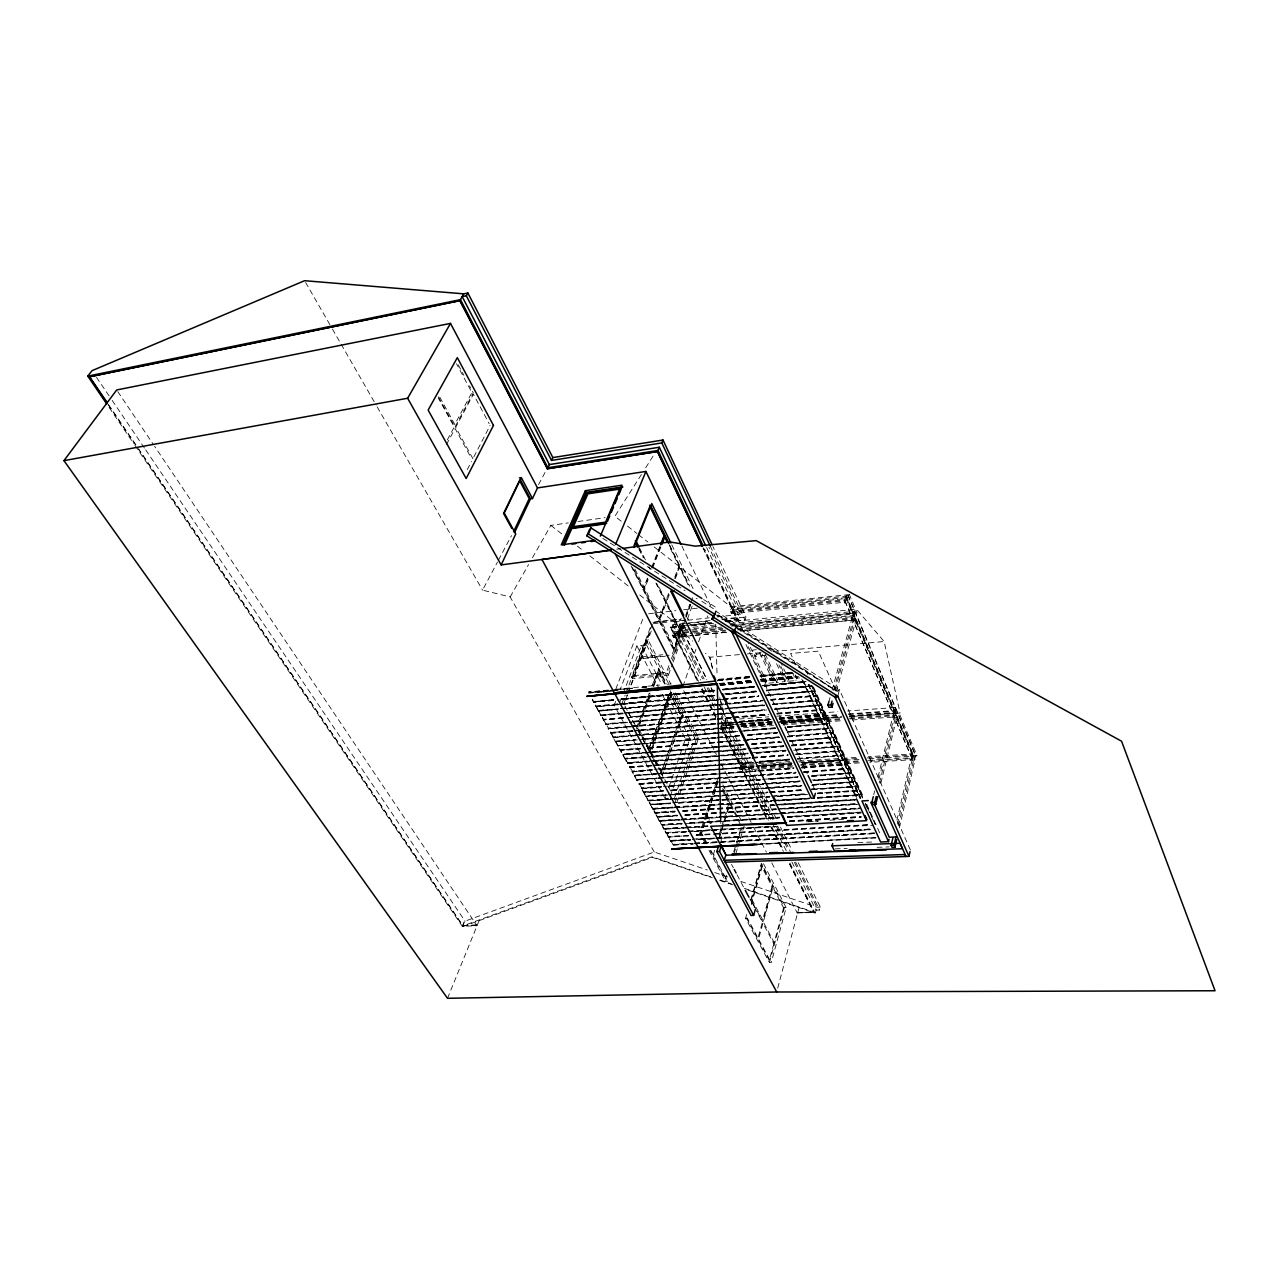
<?xml version="1.0" encoding="UTF-8"?>
<svg xmlns="http://www.w3.org/2000/svg" width="1279" height="1279" viewBox="0 0 1279 1279"><rect width="100%" height="100%" fill="white"/><g stroke="black" fill="none" stroke-linecap="round" stroke-linejoin="round"><path stroke-width="0.75" stroke-dasharray="5 3.75" d="M898.513 825.85L914.021 757.951L911.208 758.159L896.947 820.191M899.409 827.865L914.885 759.966L914.021 757.951M844.987 600.219L846.682 600.027L914.277 760.014L915.828 755.809L848.489 595.822L845.515 596.158C841.854 615.902 850.199 585.782 844.476 599.819L912.662 760.142L844.476 599.819M897.394 824.156L912.055 760.174L911.208 758.159M867.162 757.935L912.95 755.106L911.783 759.758M879.504 782.956L895.939 715.105L893.078 715.361L877.49 779.279M880.895 783.116L896.819 717.215L895.939 715.105M873.717 794.787L874.66 790.902M849.656 718.942L893.174 715.824L894.98 707.511L847.657 710.996M878.897 779.439L893.973 717.455L893.078 715.361M894.98 707.511L895.652 710.5L893.669 717.023M817.489 798.016L861.215 795.106L859.44 790.438L817.697 793.252M857.346 786.601L811.605 788.967M869.88 761.133L911.287 758.607L912.471 753.955L868.329 756.704M845.515 596.158L913.014 756.017L912.087 759.726L869.896 762.3M811.797 785.114L855.427 781.597L813.556 784.379M791.925 861.998L816.098 910.168L819.599 910.024L820.351 907.083L797.297 860.863M855.251 782.093L853.397 778L813.828 780.654L853.445 777.216L811.909 780.03M803.644 772.244L849.448 768.423M771.829 862.877L797.201 912.902L813.78 912.263L789.655 863.869M797.201 912.902L815.027 912.535L742.619 887.754M747.927 890.04L815.331 913.126L816.849 907.211L793.635 860.831M811.653 776.161L851.446 772.836L811.829 775.554M845.371 760.19L801.645 762.7L859.472 759.406M777.712 988.155L799.183 907.099M795.73 754.61L841.358 750.597L795.906 753.986M841.182 751.109L839.328 746.105L793.795 749.542L839.44 746.249M789.367 741.228L835.283 737.2L789.639 740.877M837.265 741.58L835.155 737.823L789.511 741.5M835.027 737.551L833.141 732.483L787.416 736.096M746.664 914.485L745.577 918.29L769.462 962.639L771.253 962.591L786.137 907.61L763.195 863.133L751.205 904.924M835.075 737.535L789.559 740.605M787.24 736.72L833.013 732.979L831.062 727.911L787.272 731.428M769.462 962.639L784.379 907.69L761.405 863.229L749.942 903.102M787.32 727.303L828.984 723.322L787.496 726.68M789.079 731.876L830.934 728.406L829.048 723.482L787.576 726.968M837.777 696.16L839.504 689.797L715.888 611.202M833.668 690.42L852.949 620.603L851.99 618.317L854.948 617.997L855.907 620.283L836.194 692.019M730.661 623.528L853.908 611.41L855.107 612.817L852.997 620.155L740.701 630.963M835.171 689.717L854.948 617.997M828.984 701.324L830.023 697.551M832.117 690.005L851.99 618.317M737.743 629.876L852.086 618.844L853.908 611.41M776.865 713.906L822.541 709.925L820.558 704.761L774.85 708.678M772.468 704.665L818.432 700.061M818.368 700.716L772.676 704.185M914.981 759.502L847.465 599.483L848.489 595.822M814.083 691.284L766.681 694.881M811.989 685.88L766.249 690.628L812.069 686.04M780.893 666.471L787.784 681.339L796.05 680.556L796.737 678.238L795.202 674.928M718.414 614.943L795.746 663.801L795.362 665.048L716.304 615.119M710.9 850.327L727.527 881.263L725.689 881.359L727.399 875.651M734.274 852.853L735.425 849.048M736.001 847.146L741.724 828.137M736.112 852.757L737.248 848.952M737.823 847.05L744.106 826.138M787.784 681.339L788.488 679.037L781.597 664.169M764.107 655.567L776.673 682.394L784.89 681.611L785.578 679.309L778.927 664.968M726.632 875.316L725.497 879.057L713.554 856.85L714.721 853.125M733.698 851.894L735.905 844.604M736.448 842.781L741.404 826.394M776.673 682.394L777.392 680.092L764.826 653.265M835.97 690.868L818.32 651.139L790.598 653.457L796.193 665.704L835.97 690.868L795.746 663.801M748.247 646.758L765.625 683.45L773.795 682.682L774.498 680.38L762.172 654.097M718.686 838.768L729.781 803.052L722.795 789.527M719.741 836.978L729.925 804.187L740.525 824.683M765.625 683.45L766.345 681.147L748.167 642.713M719.086 834.723L728.902 803.18L722.875 791.541M714.737 850.183L712.995 855.795L710.165 850.551M717.727 781.565L707.031 814.963L711.444 823.276M707.207 843.453L701.659 833.141L719.278 778M765.258 655.519L755.553 656.511L756.289 654.208L754.018 649.396M705.337 843.564L699.789 833.253L717.439 778.128M717.551 779.391L706.12 815.091L710.596 823.548M725.385 720.013L726.104 722.875L725.225 725.561L724.218 723.562L725.385 720.013L731.3 719.581M670.676 840.511L690.42 839.983M673.409 845.099L693.186 843.964L672.658 844.939L670.756 840.655L690.612 839.488L670.676 840.399L668.613 836.69M726.616 621.834L744.97 619.979L745.961 617.006L712.947 546.581M792.452 766.968L740.253 770.15L739.646 768.183L741.196 764.57M753.683 764.938L741.74 765.673L740.253 770.15M668.405 837.169L688.454 835.507M725.257 621.162L737.12 619.548L703.242 547.924M686.008 831.862L666.071 833.061L664.201 828.728M676.895 802.461L698.59 737.871L674.209 690.596M706.584 547.46L739.486 617.261L738.399 620.523L704.553 548.915M663.993 829.208L661.994 824.731M674.609 797.792L694.753 738.143L670.148 690.628M674.992 802.604L696.735 738.031L672.306 690.772M670.292 796.273L689.909 738.559L666.151 692.85M668.134 798.24L665.096 798.448L666.375 794.723M668.917 787.288L685.464 738.926L660.715 691.523M679.309 819.951L659.42 821.054L657.31 817.153L677.119 816.018M657.23 817.025L677.326 815.41M654.992 812.964L675.104 811.334M677.039 815.746L657.182 817.025L655.072 813.236L657.39 816.434L677.183 815.155M682.315 715.616L662.362 775.154L683.066 715.553L671.107 692.467L649.844 752.02M672.594 807.593L652.69 808.92L650.771 804.491L670.66 803.148M670.356 803.5L650.419 804.843L648.293 801.006L668.405 799.039M661.355 772.18L681.036 715.664L670.58 695.504L681.787 715.601L661.355 772.18L650.435 751.988L670.58 695.504M650.643 804.363L670.452 803.756M667.654 795.122L646.103 796.162M648.213 800.734L646.231 796.289M641.658 788.024L643.721 792.644L663.513 791.365M682.922 686.279L695.984 649.204M698.606 641.802L707.751 615.854M663.433 791.109L643.593 792.5L641.434 788.631L661.451 786.601M641.434 788.631L661.243 787.209L641.291 788.36L639.212 783.723L758.335 775.202M671.347 695.44L651.203 751.924L662.122 772.132M656.607 778.559L636.686 780.03L656.894 778.224M636.99 779.694L793.763 768.727M648.821 749.014L669.812 692.483L648.821 749.014L637.661 728.39L650.356 693.81M649.061 752.084L670.356 692.531M634.576 775.362L753.859 767.176M684.057 626.023L673.633 654.768L666.039 655.567M632.162 771.781L652.306 769.782M650.34 627.637L631.554 677.087L632.386 678.669L668.453 675.072L667.622 673.489L669.636 667.942M672.306 660.572L684.761 626.438M687.447 619.052L692.131 606.118M668.453 675.072L672.45 664.009M673.122 662.17L685.8 627.11M632.082 771.637L652.002 770.118L632.018 771.637L629.907 766.936L649.812 765.561M683.082 622.601L673.793 648.117L659.692 620.251L666.055 603.352L704.074 678.957M685.752 615.279L689.749 604.312M683.13 624.008L673.905 649.396L632.354 567.38M685.752 616.798L690.34 604.2M690.996 602.409L692.946 597.005M672.482 653.697L683.306 623.928M634.896 569.107L676.063 650.467L674.001 650.691L685.416 619.276M686.088 617.437L690.788 604.503M668.917 665.624L666.471 672.386L633.617 675.68L639.98 658.877L668.773 655.871M671.379 658.861L672.61 655.472M846.426 597.533L732.755 609.124C732.771 616.526 728.375 612.225 731.764 607.813L845.867 596.206M651.475 765.737L629.684 767.416L627.477 763.451L748.407 753.395M678.302 627.413L679.373 624.472L683.29 624.04M684.952 628.037L678.989 628.613L677.998 631.298L679.085 633.457M625.111 759.071L622.969 754.322L744.042 744.554M636.255 728.438L649.252 693.138M651.986 685.704L658.909 668.885L652.754 685.624M637.725 726.52L650.02 693.058M653.041 686.535L658.381 671.971L665.368 683.897M649.604 748.95L638.445 728.311L651.123 693.73M653.793 686.455L659.149 671.891M697.231 680.732L670.34 627.302L688.102 625.031M698.558 681.371L671.699 627.973L672.898 624.728L710.117 620.555M640.108 743.914L618.157 745.737L620.363 750.517L640.251 749.014M639.804 744.25L618.077 745.593M618.157 745.737L739.438 736.272M716.048 728.79L613.041 737.407L615.583 741.884L635.343 740.349M637.23 739.917L615.455 741.74L613.201 737.663L633.201 735.393M668.597 593.472L665.847 600.778L658.125 585.302M674.8 577.037L678.925 566.101L668.917 545.557M659.117 620.219L668.661 594.879M674.736 578.732L679.469 566.165M669.269 594.815L666.519 602.105L680.412 629.923L718.095 626.23M675.456 578.38L679.581 567.428L688.006 584.759M613.041 737.407L610.866 732.563L632.785 730.837M621.674 704.297L625.175 695.121M625.863 693.282L646.087 640.012L648.005 639.804L670.596 683.578M652.29 624.44L639.42 658.349L664.137 655.759M632.386 678.669L650.451 631.043M623.656 704.121L627.126 694.929M627.829 693.09L651.267 631.059M627.493 694.977L623.976 704.249L714.897 695.728L710.405 686.679M628.197 693.122L646.471 644.856L636.894 645.879L620.571 688.502M619.596 702.874L622.409 695.456M623.113 693.602L641.482 645.383L661.595 684.057M626.023 722.187L605.91 724.426L631.746 722.267M615.599 701.468L614.176 705.177L665.096 798.448M603.464 720.029L606.006 723.69L625.879 722.043M615.759 689.237L643.945 616.094M622.729 713.618L600.874 715.441L621.002 713.33M716.752 709.685L726.76 708.79L603.352 719.901L601.194 715.121M693.41 635.503L673.713 637.406L672.626 635.231L674.001 631.682L721.644 627.094M673.713 637.406L675.088 633.84L674.001 631.682M647.446 578.156L643.497 588.26L633.872 569.283M659.82 546.533L650.563 570.178L648.853 566.741M643.593 589.587L647.845 578.732M652.066 567.908L660.46 546.453M648.133 579.531L644.184 589.651L659.005 618.908L665.384 602.009L655.935 583.112M652.674 567.924L661.211 546.085M598.476 710.996L596.334 706.232M600.874 715.441L598.732 710.692L618.572 708.854M596.078 706.695L618.109 704.185M593.792 701.755L613.664 699.869L593.696 701.595L595.934 706.552L617.773 704.505M588.612 693.218L618.684 689.845M447.522 998.307L479.433 919.841M134.887 445.316L462.311 926.316L477.019 925.756L154.583 446.291M462.311 926.316L464.677 920.624M710.564 876.77L652.114 856.77L462.422 926.044L465.044 921.152L654.24 851.99L707.191 869.976M467.283 469.649L471.471 461.527M473.822 456.971L490.097 425.443M654.24 851.99L510.145 596.941L482.551 590.131L497.499 561.993M498.426 560.234L511.504 535.613M538.571 484.597L545.11 472.287M447.314 439.912L454.237 426.994L438.393 398.153M446.419 444.66L455.068 428.513L471.343 458.17M510.145 596.941L528.563 564.567M532.448 557.74L550.865 525.365L568.34 522.887M641.434 474.461L614.895 516.284L621.178 521.192M645.671 467.778L654.161 454.381M910.376 849.991L839.52 689.829L837.633 691.411L717.487 615.055M913.014 756.017L915.828 755.809M462.79 926.588L652.434 857.346L712.355 877.858M578.028 521.512L605.191 517.659M616.686 549.235L620.635 548.707M716.927 680.828L734.69 678.733M648.565 613.808L675.888 610.643M683.689 609.747L697.343 608.164M654.384 621.914L681.803 618.812M652.977 622.649L680.732 619.5M653.217 623.72L688.47 619.723L687.686 618.141M639.692 594.943L673.969 621.802L685.704 620.475M687.67 620.251L709.19 617.821M717.007 616.942L740.493 614.288L709.014 547.396M721.868 619.228L739.486 617.261M685.24 623.816L710.708 620.954M722.459 619.644L745.961 617.006M690.052 624.807L711.636 622.393M725.353 620.859L737.12 619.548M670.34 627.302L684.073 625.767M686.04 625.543L711.524 622.697M671.699 627.973L684.185 626.758M691.315 625.783L713.602 623.465M733.538 625.079L736.592 624.744L739.15 630.131M852.949 620.603L855.907 620.283M641.466 656.958L662.794 654.72M756.305 649.684L752.516 650.084L755.553 656.511M732.819 610.051L846.49 598.492M730.453 611.41L844.38 599.851M756.289 654.208L760.174 653.809M730.517 612.353L844.46 600.826M731.124 613.632L845.371 602.169M631.554 677.087L667.622 673.489M683.578 626.342L677.614 626.934L692.658 641.147M691.523 625.543L711.396 623.576M727.303 622.01L856.482 609.22L884.141 641.53L900.08 713.058L850.327 716.656M692.898 627.254L716.752 624.903M730.021 625.063L855.107 612.817M731.476 626.134L853.141 614.192M675.024 632.945L722.763 628.293M736.688 626.934L854.036 615.519L854.1 616.478L736.752 627.861M675.088 633.84L722.843 629.22M672.626 635.231L692.339 633.329M694.305 633.137L725.848 630.083M737.679 628.948L852.022 617.885M672.674 636.159L688.454 634.624M696.336 633.872L725.912 631.011M805.514 670.772L807.864 674.385M608.34 690.052L588.58 691.971L608.788 690.5M616.174 689.285L645.799 686.407M647.702 686.215L659.596 685.064M667.414 684.297L671.411 683.913M718.67 679.293L750.261 676.223M760.062 675.264L791.653 672.194M610.77 690.308L632.641 688.182L620.731 689.477M718.174 679.868L749.99 676.767M791.749 672.706L759.934 675.808L791.765 672.834M588.9 692.563L608.788 690.628M610.786 690.436L618.732 689.669M718.174 679.996L750.006 676.895M626.582 689.061L632.593 688.486M642.49 687.526L646.519 687.127M718.047 680.172L749.926 677.087M759.806 676.111L791.669 673.026M594.575 692.626L610.483 691.092M612.481 690.9L618.444 690.308M717.887 680.652L749.718 677.566M793.46 673.314L759.662 676.607L793.476 673.457M600.554 692.179L614.48 690.82M717.903 680.796L749.718 677.694M673.298 637.39L693.01 635.487M694.977 635.311L726.52 632.274M740.317 630.947L852.997 620.155M695.376 635.311L726.904 632.29M719.182 683.514L750.773 680.46M760.637 679.517L796.193 676.079M719.182 683.641L750.789 680.588M760.653 679.645L796.193 676.223M719.422 684.121L751.061 681.083M760.893 680.14L798.448 676.527M720.269 684.569L752.052 681.659M761.964 680.572L797.728 677.262M720.365 684.873L752.18 681.819M760.078 681.052L797.856 677.438M720.061 685.192L753.955 682.107M761.772 681.195L797.648 677.918M720.205 685.48L753.971 682.251M761.916 681.483L799.647 677.87M613.52 699.581L593.696 701.468L591.362 697.247M621.45 698.83L714.641 690.005M722.571 689.253L754.29 686.231M762.236 685.48L805.85 681.355M762.236 685.608L805.962 681.611L762.316 685.784M613.344 700.189L593.456 702.059L591.889 699.261M621.226 699.437L714.497 690.612M722.363 689.861L754.146 686.855M764.027 685.912L805.722 681.979L764.155 686.072M613.424 700.348L593.6 702.219L619.388 699.901M764.155 686.215L805.802 682.267M617.949 703.914L596.174 705.944L593.84 701.739M619.931 703.722L714.961 694.833M724.857 693.905L756.544 690.932M810.007 685.928L766.441 690.005L812.117 686.04L862.67 797.457M619.947 703.85L715.105 695.105M724.873 694.033L756.688 691.22M714.817 695.44L619.707 704.329L714.897 695.6M756.401 691.555L726.648 694.321L756.481 691.715M595.966 706.568L617.869 704.665M621.834 704.425L596.094 706.823L598.412 711.012L618.237 709.174M726.792 694.609L756.481 691.843M766.393 690.916L811.941 686.663L813.956 691.124L766.505 695.488M598.636 710.405L618.428 708.71M620.395 708.39L721.228 699.213M723.195 698.894L758.783 695.744M620.491 708.678L721.356 699.373M723.29 699.181L758.911 695.904M766.776 695.168L814.275 690.788M626.102 708.454L721.068 699.693M722.987 699.517L758.639 696.224M598.556 711.156L618.333 709.461M626.23 708.598L758.719 696.511M768.599 695.472L814.083 691.411L816.098 695.84M836.434 690.116L839.52 689.829M739.47 654.592L709.733 657.278L705.464 653.249M747.384 653.889L761.261 652.626M773.155 651.555L884.141 641.53M622.825 712.995L601.098 714.849L598.796 710.676M624.791 712.691L723.514 703.818M725.481 703.498L762.987 700.221M770.869 699.357L816.29 695.36L818.24 700.556M628.836 712.611L713.778 704.873M715.696 704.697L723.642 703.978M725.561 703.786L763.115 700.38M770.965 699.661L816.418 695.52M624.568 713.282L723.434 704.457M725.273 704.121L762.923 700.86M770.693 699.981L816.226 696.016L770.821 700.268M601.034 715.728L626.694 713.394M628.66 713.202L727.383 704.217M729.366 704.042L762.923 700.988M623.449 717.487L603.56 719.278L601.258 715.121M714.961 709.253L631.41 716.768L715.105 709.525M716.959 709.062L724.921 708.358M762.716 704.953L726.904 708.166L764.842 705.049M772.66 704.058L818.416 699.933M623.608 717.759L603.384 719.869L625.271 717.903M716.959 709.19L725.049 708.63M627.206 717.727L714.817 709.861M764.57 705.384L728.694 708.598L764.65 705.672M772.5 704.697L818.368 700.844L820.367 705.241L774.674 709.301M633.808 721.212L715.265 714.098M717.247 713.794L727.191 713.042M735.121 712.211L764.938 709.701M633.904 721.484L715.409 714.258M717.343 714.082L729.302 713.027M731.236 712.851L765.066 709.845M774.946 708.966L820.686 704.921M627.685 722.347L605.766 724.282L603.48 720.141M629.62 722.171L729.014 713.346M730.948 713.186L766.776 710.005M633.729 721.964L764.874 710.469M774.802 709.461L820.51 705.544M715.553 718.686L608.436 728.071L606.15 723.962M717.535 718.51L731.412 717.295M733.395 717.119L767.128 714.162M777.04 713.298L822.669 709.301M630.403 726.44L608.34 728.822L769.063 714.897M632.242 726.104L715.696 718.958M717.551 718.638L731.556 717.567M733.411 717.247L767.256 714.449M777.056 713.426L822.797 709.589M630.083 726.76L608.196 728.678L605.926 724.553M632.018 726.584L715.409 719.294M717.327 719.118L731.268 717.903M733.203 717.727L768.967 714.609M776.977 714.066L822.621 710.213L824.603 714.577M632.641 730.565L610.85 732.451L608.58 728.343M715.84 723.37L634.624 730.389L715.984 723.642M731.684 721.995L717.823 723.195L731.828 722.283M739.598 721.308L769.318 718.75M779.215 717.887L824.779 713.954L779.039 718.51M739.614 721.436L769.446 719.022M779.231 718.015L824.907 714.242M632.561 731.316L610.627 733.043L608.356 728.95M634.4 730.996L715.76 724.138M717.615 723.802L733.602 722.587M735.569 722.427L769.255 719.517M610.786 733.315L636.526 731.092M638.509 730.917L719.741 723.914M721.724 723.738L737.567 722.379M739.55 722.203L771.253 719.469M779.167 718.798L824.731 714.865L826.889 718.702L779.407 722.635M633.057 735.233L613.265 736.8L611.01 732.723M635.023 734.945L733.922 726.632M741.836 725.832L771.509 723.434M635.119 735.217L734.05 726.792M741.916 726.12L771.637 723.578M781.469 722.747L827.017 718.862L828.808 723.818M717.903 728.47L733.858 727.271M741.644 726.456L771.445 724.074M781.197 723.083L826.826 719.358L781.341 723.37M613.201 737.663L720.013 728.582M721.995 728.406L733.858 727.399M741.772 726.728L771.445 724.202M893.973 717.455L896.819 717.215M615.679 741.149L635.439 739.598M643.321 738.814L736.16 731.124L643.417 739.086M744.042 730.341L775.666 727.799M615.759 741.42L635.567 739.758M744.138 730.613L775.777 727.959M639.148 739.742L737.983 731.444M739.901 731.284L775.506 728.295M643.241 739.566L736.096 731.892M743.978 731.108L775.602 728.582M787.432 727.463L828.936 724.106M685.464 738.926L694.753 738.143M696.735 738.031L698.59 737.871M715.616 737.487L618.061 745.465L615.823 741.404M717.599 737.2L739.502 735.505M747.448 734.722L777.328 732.371L747.544 735.009M642.042 743.754L715.744 737.647M717.679 737.487L739.63 735.665M787.352 731.7L831.19 728.071M641.738 744.074L715.457 737.983M717.391 737.807L739.342 736.001M747.256 735.345L777.184 732.867M747.384 735.489L777.264 733.139M787.209 732.196L831.014 728.694M620.459 749.766L640.347 748.263M648.277 747.496L715.872 742.092M717.855 741.804L739.726 740.125L717.935 742.076M747.671 739.358L779.471 736.88M640.475 748.407L620.539 750.038L622.825 754.05L743.914 744.41M648.373 747.767L716 742.236M747.751 739.63L779.566 737.008M787.496 736.384L833.269 732.643M640.171 748.743L620.235 750.373L617.997 746.328M648.069 748.087L715.712 742.571M717.647 742.412L741.564 740.461M743.499 740.301L779.327 737.375M648.197 748.231L779.423 737.647M787.352 736.88L833.093 733.267M751.844 743.643L779.63 741.532M751.924 743.93L779.758 741.676M716.048 747.288L622.601 754.658L620.379 750.629M717.903 746.984L743.834 745.049M751.652 744.266L781.549 742.012M720.029 747.096L622.761 754.914L624.983 758.927L646.838 757.184M722.011 746.936L743.85 745.177M751.78 744.538L781.565 742.14M645.016 756.752L625.191 758.335L645.16 757.024M646.998 756.592L746.089 748.711M783.755 745.705L748.071 748.551L783.883 745.993M791.669 745.081L837.265 741.452M652.945 756.241L746.233 748.982M791.685 745.209L837.393 741.74L791.493 745.705M648.757 757.04L746.025 749.478M753.827 748.695L783.691 746.488M644.952 757.616L625.127 759.198L627.334 763.179L649.156 761.469M652.882 756.992L746.041 749.59M753.971 748.966L783.707 746.616M791.621 745.977L837.217 742.364L839.136 746.6L793.619 750.165M647.35 761.037L627.557 762.588L625.335 758.591M649.316 760.877L748.279 753.107M785.882 750.165L750.261 752.963L785.961 750.437M651.091 761.325L748.135 753.731M756.001 753.107L785.738 750.773M627.477 763.323L748.215 754.002M756.129 753.251L785.834 751.061M793.731 750.309L839.264 746.888M651.65 765.258L629.907 766.824L627.701 762.844M653.617 764.986L750.453 757.632M752.42 757.344L788.008 754.722M657.662 764.954L750.581 757.776M752.516 757.632L788.12 754.882M795.986 754.274L841.486 750.757M653.409 765.593L750.309 758.111M752.244 757.967L787.864 755.218M629.828 767.56L787.944 755.489M797.824 754.61L841.31 751.381L843.229 755.585M652.162 769.526L632.242 771.045L630.051 767.08M654.161 769.366L715.904 764.666M751.764 761.932L717.887 764.522L751.892 762.204M789.607 759.055L759.726 761.325L789.735 759.326M797.568 758.447L843.389 754.962L845.243 760.046L801.485 763.323L845.371 760.318L847.274 764.49L801.597 767.896M660.14 769.047L716.032 764.938M797.584 758.575L843.516 755.234M715.76 765.274L659.98 769.51L715.84 765.418M717.743 765.13L751.62 762.54M759.582 761.948L789.479 759.662M843.261 755.585L797.52 759.342M717.695 765.13L753.683 762.54M755.681 762.396L789.543 759.822M652.098 770.39L632.162 771.908L634.352 775.841L656.287 774.195M660.06 769.782L719.821 765.242M721.82 765.098L757.68 762.364M759.678 762.22L789.559 759.95M753.923 766.409L634.576 775.25L632.386 771.301M761.868 765.689L791.717 763.579M654.608 774.019L634.656 775.522L636.894 779.439L656.751 777.968M656.543 773.875L754.05 766.553M756.033 766.409L791.845 763.723M801.741 762.987L845.531 759.694M658.237 774.051L715.984 769.734M717.919 769.59L753.779 766.904M761.692 766.313L791.573 764.075M761.804 766.457L791.653 764.346M739.182 718.99L768.775 716.816M776.657 716.24L837.793 711.732M726.104 722.875L732.02 722.443M739.901 721.868L771.445 719.565M779.327 718.99L838.48 714.673M848.345 713.954L895.652 710.5M658.749 777.824L756.065 770.629M758.047 770.47L793.795 767.832M801.741 767.24L847.433 763.867M658.749 777.936L756.193 770.885M758.063 770.597L793.939 768.103M801.757 767.368L847.561 764.139M658.525 778.431L755.921 771.237M757.871 771.093L793.667 768.455M801.693 768.008L847.385 764.762L849.272 768.919M912.055 760.174L914.885 759.966M720.333 723.85L770.054 720.237M779.535 719.533L839.136 715.201M848.664 714.497L894.085 711.188M733.123 724.106L721.276 724.969L721.34 725.832L733.171 724.985M741.005 723.53L772.58 721.244M780.478 720.669L841.63 716.24M849.528 715.664L894.916 712.387L894.98 713.298L849.576 716.576M737.519 724.378L721.58 725.545L742.22 766.633M739.518 724.234L771.397 721.932M779.375 721.34L841.15 716.864M849.128 716.288L898.945 712.675L917.107 755.857L867.226 758.831M741.021 724.426L772.644 722.139M841.694 717.135L780.494 721.564L840.383 717.375M732.931 725.145L726.952 725.577L719.773 697.119M740.877 724.569L772.724 722.267M721.068 727.271L732.931 726.424M740.845 725.848L772.484 723.578M782.364 722.859L841.694 718.606M849.592 718.031L893.11 714.897M721.116 728.151L732.995 727.303M740.893 726.744L774.514 724.33M782.428 723.77L841.758 719.517M720.093 729.414L735.905 728.279M743.435 727.751L773.443 725.609M782.972 724.921L842.605 720.669M852.166 719.981L893.989 717.007M758.207 774.946L639.212 783.611L637.038 779.694M760.19 774.802L795.89 772.196M803.82 771.621L849.432 768.295M760.206 774.914L796.018 772.468M803.836 771.749L849.56 768.567M660.939 782.764L638.988 784.203L636.83 780.302M662.794 782.476L795.826 772.964L666.903 782.444M639.132 784.475L664.92 782.588M803.772 772.516L849.4 769.191L851.286 773.331M661.323 786.473L641.514 787.768L639.356 783.867M669.237 785.786L760.35 779.359M768.263 778.671L797.984 776.673M663.385 786.473L716.895 782.636M718.83 782.492L760.477 779.503M762.444 779.359L798.096 776.817M811.909 775.825L851.558 772.98M669.029 786.377L760.27 779.998M768.071 779.295L797.904 777.312L768.215 779.55M669.173 786.633L760.286 780.126M811.781 776.433L851.398 773.603L853.269 777.728M643.801 791.909L663.593 790.63M671.491 789.958L716.991 786.857M718.958 786.601L800.046 780.989M663.721 790.774L643.897 792.165L646.087 796.034L666.039 794.771M671.571 790.214L717.119 787.001M719.038 786.873L800.158 781.133M813.956 780.174L853.557 777.376M671.283 790.55L799.903 781.485M671.411 790.694L799.999 781.757M674.001 794.099L763.723 787.976M765.705 787.72L801.597 785.338M666.167 794.898L646.007 796.769L665.767 795.522M668.102 794.771L763.851 788.12M765.785 787.976L801.725 785.482M813.636 784.651L855.539 781.741M669.588 794.994L717.039 791.685M718.958 791.557L801.965 785.802M673.665 794.851L802.061 786.073M811.925 785.258L855.379 782.364L857.234 786.457L811.446 789.591M648.373 800.142L668.277 798.895M670.26 798.64L767.816 792.085M769.798 791.829L803.66 789.639M670.356 798.911L767.944 792.229M769.878 792.101L803.772 789.782M811.685 789.239L857.522 786.105M668.118 799.375L648.149 800.75L646.023 796.897M670.068 799.247L767.672 792.58M769.622 792.436L803.516 790.118M648.293 800.878L803.596 790.39M811.557 789.735L857.362 786.729L859.2 790.79M670.516 803.02L650.627 804.235L648.501 800.398M672.498 802.764L769.926 796.321L678.557 802.62M771.892 796.066L805.706 793.907L771.972 796.337M817.617 792.98L859.376 790.294L817.457 793.604M678.27 802.972L769.782 796.801M777.68 796.273L805.562 794.403M678.398 803.1L769.862 797.073M777.808 796.417L807.641 794.531M817.569 793.747L859.328 791.061M652.898 808.312L672.754 807.113M674.736 806.873L772.004 800.542M773.987 800.286L809.719 798.032M817.649 797.393L861.343 794.611L817.601 798.144L861.295 795.378L862.51 798.08M672.882 807.257L652.818 809.047L672.674 807.736M674.816 807.129L809.847 798.176M817.729 797.664L861.438 794.755M674.529 807.465L771.861 801.022M773.811 800.894L809.591 798.528L773.923 801.038M806.362 821.773L818.16 820.99M829.975 820.207L845.707 819.168M674.657 807.609L771.94 801.166M676.655 807.593L652.834 809.175L654.944 812.98L674.896 811.813M678.637 807.465L775.921 801.022M777.904 800.894L809.671 798.799M674.96 811.078L655.152 812.373L653.041 808.568M682.89 810.566L774.083 804.619M855.347 799.311L776.065 804.491L855.475 799.583M682.906 810.694L774.211 804.875M682.698 811.174L774.019 805.37M775.889 805.099L855.299 800.078L779.982 805.099M655.072 813.236L674.912 811.941M682.842 811.43L778 805.226M685.096 814.643L776.145 808.808M855.331 803.724L778.128 808.68L855.443 803.979M685.112 814.771L776.273 809.063M684.904 815.251L776.017 809.415M778 809.287L857.186 804.203M685.032 815.378L776.097 809.671M784.011 809.047L857.266 804.475M659.628 820.463L679.405 819.327M681.371 819.088L716.959 816.961M718.926 816.721L778.224 813.092M780.19 812.852L859.264 807.976M679.533 819.455L659.708 820.718L661.771 825.211L681.707 824.092M681.451 819.343L717.071 817.089M719.006 816.977L778.351 813.236M780.27 813.108L859.376 808.12M681.163 819.695L778.16 813.716M780.014 813.46L859.216 808.616M683.274 819.823L659.564 821.31L661.643 825.083L683.625 823.708M685.256 819.695L720.844 817.457M722.811 817.329L782.124 813.588M784.107 813.476L859.216 808.744M740.829 764.618L757.12 763.595M758.767 763.499L790.646 761.517M798.608 761.037L858.689 757.296M761.644 764.442L791.509 762.604M799.471 762.108L859.2 758.431M741.804 766.537L754.146 765.897M756.129 765.785L791.909 763.579M681.771 823.244L661.851 824.475L681.915 823.484M689.749 822.749L779.423 817.169M861.119 812.101L787.384 816.673L859.248 812.485M689.749 822.861L779.55 817.425M685.56 823.596L779.295 817.777M787.224 817.297L861.007 812.725M689.669 823.484L779.375 818.048M787.336 817.425L861.087 812.996M739.646 768.183L759.374 766.984M761.341 766.856L790.918 765.05M800.782 764.458L859.952 760.829M867.833 760.35L911.224 757.712M739.71 769.047L759.422 767.848M761.405 767.736L792.948 765.817M800.846 765.338L861.982 761.613M802.093 766.409L862.238 762.748M664.073 828.472L683.977 827.385M685.96 827.145L707.847 825.93M789.431 820.83L861.071 816.578M664.153 828.728L684.105 827.513M686.04 827.401L707.974 826.058M789.511 821.086L861.183 816.705M683.897 827.993L663.865 829.08L661.787 825.323M685.752 827.737L707.783 826.538M789.255 821.438L861.023 817.217M687.878 827.865L664.009 829.32L666.071 833.061M689.877 827.753L707.783 826.666M789.383 821.694L861.023 817.345M666.279 832.469L686.152 831.398M688.134 831.158L767.624 826.506M686.279 831.526L666.199 833.189L686.088 832.117M688.214 831.414L710.117 830.087M712.067 829.975L769.734 826.522M693.905 831.398L709.845 830.439M711.779 830.327L775.442 826.506M694.017 831.526L779.487 826.538M699.789 833.253L701.659 833.141M688.326 835.267L668.469 836.434L666.407 832.709M696.256 834.803L712.131 833.86M714.114 833.748L868.889 824.619M696.272 834.915L712.259 834.116M714.13 833.86L869.001 824.875M688.262 836.114L668.277 837.042L666.215 833.316M696.064 835.395L872.822 825.275M692.467 839.136L714.369 838.097L692.547 839.392M716.24 837.761L870.887 829.032M716.32 838.017L870.903 829.064M690.34 839.839L670.468 840.99L668.405 837.281M714.114 838.464L698.222 839.392L714.194 838.608M716.096 838.353L870.679 829.416M716.176 838.48L870.743 829.559M670.612 841.23L690.42 840.095M698.35 839.632L718.158 838.496M720.141 838.384L870.759 829.687M692.642 843.325L672.85 844.332L670.804 840.639M694.625 843.101L874.676 832.965M673.122 844.572L692.962 843.437M694.897 843.341L874.996 833.093M694.417 843.692L875.188 833.524L695.168 843.852M757.152 844.652L876.115 838.033M808.28 821.789L818.032 821.39M784.379 907.69L786.137 907.61M820.351 907.083L816.849 907.211L739.326 880.895M857.889 842.541L875.364 841.886M476.763 924.941L462.79 925.484L138.771 449.105M797.265 912.598L813.86 911.959M476.651 925.213L462.678 925.756L136.341 446.067M835.219 848.872L847.194 848.425M877.106 847.337L889.065 846.89M745.577 918.29L747.4 918.226L771.253 962.591M696.192 598.476L697.151 598.764M714.753 872.55L727.991 877.042M719.997 880L731.316 883.869M719.837 880.432L732.947 884.908M703.578 599.547L717.007 608.101M602.841 538.331L685.064 590.626M701.851 601.306L715.265 609.843M767.656 648.533L773.763 652.418M627.461 526.085L636.878 533.439M638.445 534.67L647.861 542.008M654.145 546.916L740.493 614.288M550.865 525.365L563.336 535.134M577.357 546.117L583.592 550.993M589.827 555.885L630.339 587.621M678.989 628.613L680.38 629.939M108.491 404.596L137.652 447.458M108.299 404.867L135.222 444.421M109.099 407.441L133.767 443.669M96.485 377.273L111.033 398.744M112.152 400.391L144.607 448.289M145.726 449.936L465.044 921.152M117.796 391.63L153.48 444.628M305.601 282.419L331.453 327.376M332.444 329.103L376.186 405.171M377.177 406.898L482.551 590.131M615.599 742.012L617.837 746.057M634.496 776.113L636.686 780.03M643.737 792.772L645.879 796.641M650.563 805.099L652.69 808.92M657.326 817.281L659.42 821.054M438.345 396.778L454.956 427.026L473.246 392.893L469.489 385.858M439.816 397.177L454.764 424.468L471.903 392.541L456.491 363.732M472.926 458.713L455.692 427.33L473.422 394.236L489.17 423.701M624.919 705.992L627.733 711.188M628.676 712.915L637.102 728.502M637.949 730.069L659.612 770.07M660.556 771.813L668.981 787.4M628.405 712.899L634.112 723.434M637.917 730.469L646.471 746.265M647.43 748.023L655.983 763.835M660.731 772.612L662.634 776.129M668.341 786.665L672.146 793.683M706.408 843.564L700.78 833.093L706.152 816.274L709.861 823.26M746.472 918.034L757.728 938.962L762.428 922.191L757.792 913.462M709.03 850.423L725.689 881.359M458.218 364.771L463.861 375.323M751.301 901.247L756.864 911.719M731.508 864.364L733.347 867.817M737.008 874.74L744.362 888.569M749.878 898.929L754.466 907.578M636.894 645.879L659.804 689.765M646.087 640.012L668.693 683.769M722.779 788.44L739.646 821.086M646.471 644.856L666.743 684.041M658.141 668.965L665.991 684.121M658.381 671.971L664.6 683.977M722.827 784.874L741.452 820.974M683.721 690.628L716.416 754.546M720.956 763.435L752.755 825.579M753.667 827.369L766.393 852.23M630.995 565.846L674.001 650.691M702.139 688.502L716.464 716.991M720.94 725.88L768.391 820.239M771.972 827.369L783.627 850.503M789.894 862.973L814.963 912.822M670.452 626.998L697.343 680.428M701.819 689.333L716.16 717.839M720.637 726.744L767.256 819.343M770.837 826.474L783.387 851.414M701.723 689.637L716.064 718.127M721.436 728.822L767.16 819.647M770.757 826.778L782.396 849.927M789.575 864.172L813.78 912.263M638.892 549.027L643.193 557.644M708.518 687.846L714.737 700.284M720.956 712.723L774.275 819.375M777.824 826.49L790.278 851.366M795.602 862.046L819.599 910.024M673.969 621.802L702.555 678.893M707.015 687.798L715.057 703.866M721.308 716.352L773.092 819.807M776.673 826.937L788.28 850.135M672.898 624.728L700.636 680.028M704.217 687.175L714.961 708.582M721.228 721.068L771.349 820.974M772.244 822.749L786.553 851.302M679.373 624.472L706.855 679.565M719.278 704.457L776.913 819.983M780.446 827.097L791.973 850.199M639.388 547.796L645.399 559.85M638.749 547.636L643.849 557.852M656.607 583.384L680.524 631.202M684.121 633.089L706.759 678.989M711.108 687.814L714.593 694.881M719.821 705.464L723.306 712.531L719.565 697.295M671.779 544.822L693.538 589.635M669.732 545.094L689.781 586.294M669.013 544.662L688.614 584.951M681.899 546.117L711.012 606.582M703.13 548.227L737.024 619.851M745.961 644.504L784.283 725.305M787.688 732.483L807.289 773.795M812.389 784.571L815.794 791.749M710.181 545.909L744.97 619.979M759.79 652.898L773.795 682.682M776.545 663.689L784.89 681.611M792.245 672.274L796.05 680.556M801.805 679.133L855.683 797.073M808.264 684.409L860.064 798.24M808.2 684.361L860 798.208M803.82 681.499L856.834 797.616M802.828 680.22L856.69 798.16M813.524 686.967L863.565 797.249M866.762 804.411L879.936 833.38M812.884 687.031L862.861 797.233M866.139 804.443L875.156 824.315L865.339 803.356M865.196 803.979L867.002 807.976M846.282 595.63L913.718 755.505M847.977 595.438L915.332 755.393M712.611 668.661L709.733 657.278L712.547 668.709M715.744 624.232L717.055 676.047M720.685 819.551L720.796 823.532M720.892 827.529L721.26 842.11M773.827 943.678L769.271 960.433L758.255 939.953L762.939 923.182L773.827 943.678M783.563 907.914L774.163 942.447L763.291 921.951L772.948 887.386L783.563 907.914M772.004 886.491L762.684 919.857L752.1 899.904L761.676 866.538L772.004 886.491M772.804 886.299L762.844 921.951L751.253 900.128L761.517 864.444L772.804 886.299M849.4 594.575L731.62 606.726L739.981 624.424L857.106 612.897L849.4 594.575M646.566 686.823L640.603 687.415L646.582 686.951M714.753 690.26L621.466 698.958L714.785 690.292M754.402 686.503L722.587 689.381L754.434 686.535M714.577 690.772L621.37 699.597L714.577 690.9M754.226 687.015L722.507 690.02L754.242 687.143M875.859 837.489L756.928 844.124L875.875 837.601M860.703 798.192L808.92 684.361L860.799 798.128"/><path stroke-width="1.5" d="M908.969 856.354L837.777 696.16L834.691 696.447L906.044 856.498L908.969 856.354L910.024 851.59M892.934 837.649L891.143 845.403L892.055 847.417L894.98 847.258L894.069 845.243L895.844 837.489M894.98 847.258L896.755 839.504M868.313 800.542L861.934 800.958L880.623 842.046L888.489 841.614L889.033 839.296M873.253 796.721L871.83 802.525L872.774 804.635L875.747 804.443L874.804 802.333L876.211 796.529M875.747 804.443L877.618 796.689M735.553 627.861L734.498 630.963L731.444 631.298L811.206 798.208L814.099 798.016L815.378 793.316M828.984 701.324L827.929 705.097L828.968 707.399L832.037 707.127L830.998 704.825L832.053 701.052M832.037 707.127L833.077 703.354M856.514 798.879L866.459 820.654L786.841 825.435L782.764 815.267M832.005 845.819L900.016 843.261L902.446 848.728L834.579 851.174L832.005 845.819L832.661 843.516M718.734 845.499L716.848 851.574L751.045 915.492L753.651 915.38L755.377 909.305M753.651 915.38L719.517 851.43L721.404 845.339M725.689 855.715L724.17 860.287L904.956 854.532L905.852 856.53L725.193 862.19M886.507 849.895L726.056 855.203L720.924 844.732M715.936 611.202L713.73 617.405L837.761 696.144L835.906 697.742L711.987 619.132L713.074 616.046M786.841 825.435L670.931 591.49L671.395 590.274L683.769 615.263M660.54 544.71L664.089 535.629L649.892 506.468L635.935 540.905L638.525 546.069M661.163 544.662L664.664 535.709M661.914 544.278L664.76 536.988L667.254 542.136M634.08 545.493L635.439 542.136L638.029 547.3M633.968 547.508L651.762 503.59L670.899 543.031M657.39 451.535L547.364 468.753L657.39 451.535L702.283 546.437M658.014 450.464L659.324 447.25L549.378 464.581L547.892 467.73L658.014 450.464L702.858 545.334M661.803 442.934L663.002 440.024L552.848 457.578L551.505 460.424L661.803 442.934L710.181 545.909M615.567 544.502L645.927 471.439L537.5 487.923L532.464 498.57L530.513 498.858L514.59 532.512M600.331 536.125L622.01 485.189L585.366 490.672L561.273 544.87L594.831 540.298M607.509 521.336L609.763 516.029M611.266 512.479L613.536 507.171M615.039 503.622L617.293 498.314M618.812 494.765L621.066 489.457M591.026 527.939L588.42 533.967L714.849 614.288L713.106 616.014L586.805 535.821L589.411 529.794L591.026 527.939L701.899 598.492M563.016 544.822L586.278 492.415L585.366 490.672M564.407 545.174L571.761 528.579L605.654 523.83M611.33 550.242L501.16 564.918L515.741 533.998L504.23 512.975L521.32 477.643L519.338 477.946M513.566 531.696L529.218 498.634L519.53 480.52L503.574 513.487L511.744 528.371M622.601 548.435L669.876 541.944L695.28 546.149L756.225 540.633L1121.555 741.212L1215.05 990.745L776.705 991.992L447.522 998.307L63.95 460.648L407.633 398.249L450.496 323.395L537.5 487.923M549.378 464.581L462.183 296.616L466.323 295.769L467.89 293.003L552.848 457.578M106.86 404.132L87.803 376.138L460.44 299.654L463.765 293.85L467.89 293.003M107.18 403.221L89.242 376.841L460.088 300.597L547.492 468.482M63.95 460.648L116.677 389.967L450.496 323.395M87.803 376.138L92.008 370.67L304.61 280.693L463.765 293.85M89.242 376.841L460.088 300.597M586.805 535.821L588.42 533.967M711.987 619.132L713.73 617.405M586.278 492.415L622.889 486.963M621.818 487.683L586.821 492.895L571.201 528.099L606.758 523.111M610.77 550.05L541.928 559.483L776.705 991.992M572.001 544.135L575.79 543.623M581.481 542.856L585.286 542.328M590.962 541.561L594.767 541.049M670.931 591.49L674.273 591.09M714.961 681.067L614.352 692.914L682.922 686.279L615.103 553.535M586.869 696.256L717.199 683.689M717.215 683.833L586.885 696.384L717.503 684.313M827.929 705.097L830.998 704.825M767.096 824.363L776.529 823.836M871.83 802.525L874.804 802.333M757.152 844.652L671.715 848.984L754.946 844.236M671.715 848.984L756.944 844.236M897.187 836.818L889.257 837.249L874.276 803.963M716.848 851.574L719.517 851.43M891.143 845.403L894.069 845.243M724.809 825.115L728.79 824.955M732.771 824.779L786.473 822.589M786.281 823.212L710.676 826.282L726.056 855.203M847.433 820.702L853.189 820.479M732.148 853.988L740.077 853.732M769.814 852.741L777.744 852.469M809.447 851.414L817.377 851.143M849.096 850.087L855.027 849.895M732.164 854.5L755.937 853.701M769.798 853.253L793.556 852.453M809.399 851.926L831.19 851.206M849.016 850.615L870.791 849.895M89.434 376.586L107.372 402.949M407.633 398.249L501.16 564.918M520.281 479.689L530.513 498.858M521.32 477.643L532.464 498.57M734.258 869.544L736.096 873.013M745.273 890.296L748.95 897.203M460.44 299.654L547.892 467.73M459.928 300.869L547.364 468.753M466.323 295.769L551.505 460.424M635.343 540.809L637.901 545.925M713.826 675.983L715.585 679.549M722.651 693.842L727.08 702.763M731.492 711.7L753.603 756.337M773.923 797.409L775.698 800.974M650.563 505.669L668.869 543.303M649.796 505.173L668.15 542.872M645.927 471.439L681.036 544.342M734.498 630.963L814.099 798.016M785.146 727.096L786.841 730.693M808.136 775.586L811.541 782.764M659.324 447.25L705.736 545.669M657.518 451.247L702.395 546.133M663.002 440.024L712.099 544.774M865.116 815.762L866.778 819.391M864.972 816.306L866.634 819.935M870.727 802.237L888.489 841.614M717.263 684.025L720.685 819.551M619.675 489.106L605.606 522.12L573.392 526.644L587.908 493.822L619.675 489.106M493.47 425.427L466.164 478.522L428.129 410.079L457.322 357.64L493.47 425.427"/></g></svg>
